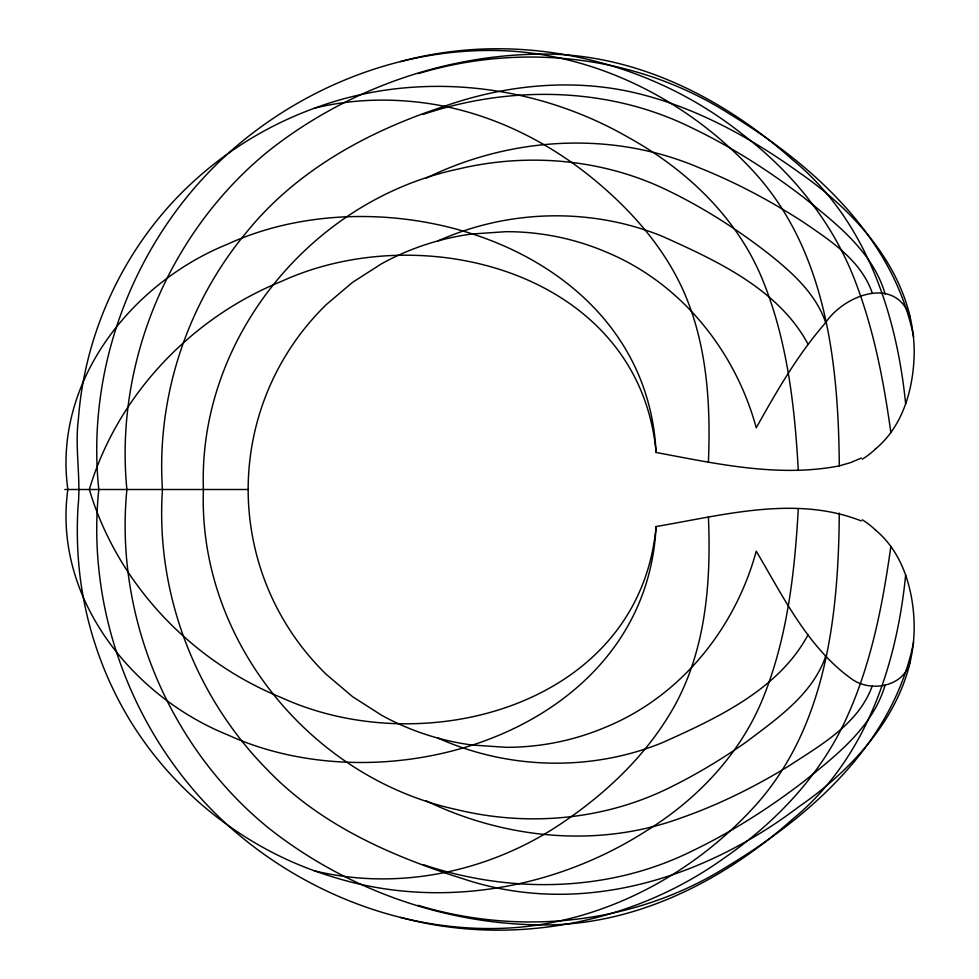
<?xml version="1.0" encoding="UTF-8"?>
<svg xmlns="http://www.w3.org/2000/svg" width="979" height="979" viewBox="0 0 979 979"><rect width="100%" height="100%" fill="white"/><g stroke="black" fill="none" stroke-linecap="round" stroke-linejoin="round"><path stroke-width="1.47" d="M839.297 513.118C838.514 615.705 826.264 728.278 753.806 807.271C692.055 874.504 605.634 920.823 513.975 927.7C410.336 934.982 305.754 894.953 228.805 826.141C135.848 742.559 85.65 613.98 98.806 489.5C85.65 365.02 135.848 236.441 228.805 152.859C305.754 84.047 410.336 44.018 513.975 51.3C605.634 58.177 692.055 104.496 753.806 171.729C826.264 250.722 838.514 363.295 839.297 465.882C778.329 477.715 716.139 463.679 656.126 452.482L655.979 451.343C638.932 273.545 424.494 216.065 281.854 281.206C191.199 317.771 117.309 395.406 89.334 489.5C117.309 583.594 191.199 661.229 281.854 697.794C424.494 762.935 638.932 705.455 655.979 527.657L656.126 526.518C723.004 515.284 795.548 494.958 861.3 520.938M708.404 462.259C710.815 404.229 707.181 344.167 683.232 290.433C665.169 250.453 636.374 216.261 603.492 187.589C550.639 141.074 484.324 108.51 413.774 101.718C380.709 98.353 347.031 100.188 314.724 108.131C272.015 123.574 232.292 147.095 198.296 177.223C128.861 238.13 85.295 326.79 78.418 418.804C74.575 448.309 81.147 477.874 77.99 507.257C76.607 530.728 77.341 554.298 80.205 577.622C86.066 623.378 100.568 667.996 122.987 708.331C167.556 788.462 243.955 850.029 331.734 876.548C436.695 909.993 554.273 889.948 646.287 830.902C696.35 799.953 739.023 755.543 761.919 700.793C787.104 640.009 794.679 573.78 798.289 508.603M875.52 448.933C903.348 425.767 913.627 388.002 914.19 353.04C914.545 277.143 858.754 213.752 799.451 172.708C747.369 135.273 689.338 103.909 626.046 90.839C565.128 78.663 501.468 86.03 443.218 106.687C368.753 131.076 297.224 169.844 247.112 231.533C187.491 302.695 156.187 396.764 162.465 489.5C155.355 592.258 194.894 696.424 267.181 769.58C320.133 825.04 391.612 856.282 463.532 878.922C580.571 917.972 704.427 878.493 799.451 806.292C860.235 764.428 917.592 698.1 914.019 620.123C912.452 587.045 901.83 551.875 875.52 530.067M656.126 526.518L655.954 528.807C644.219 730.701 390.107 809.462 227.471 734.776C131.357 695.934 52.756 597.006 67.857 489.5C52.756 381.994 131.357 283.066 227.471 244.224C390.107 169.538 644.219 248.299 655.954 450.193L656.126 452.482M890.853 546.429C882.654 605.169 871.163 664.276 846.321 718.525C820.145 775.87 775.295 822.801 723.799 858.314C631.516 924.47 510.34 946.877 400.619 917.433M905.648 575.162C896.556 665.928 865.485 759.423 792.745 819.08C726.675 878.077 642.958 921.973 552.988 924.837C450.903 926.929 348.034 891.074 268.185 827.708C169.281 747.197 114.372 616.501 126.891 489.5C114.372 362.499 169.281 231.803 268.185 151.292C348.034 87.926 450.903 52.071 552.988 54.163C642.958 57.027 726.675 100.923 792.745 159.92C865.485 219.577 896.556 313.072 905.648 403.837M825.542 656.187L824.918 658.573C810.759 695.677 776.763 718.88 746.328 741.947C721.817 759.178 696.106 774.658 669.195 787.85C603.81 820.121 527.595 826.839 456.997 809.657C310.918 778.342 197.942 640.033 203.412 489.5C197.942 338.967 310.918 200.658 456.997 169.343C527.595 152.161 603.81 158.879 669.195 191.15C705.002 208.662 738.692 230.273 770.032 254.883C792.427 272.896 814.65 292.794 824.918 320.427L825.542 322.813C797.799 354.471 776.714 391.221 756.241 427.811C735.278 350.678 680.98 283.041 606.454 252.154A253.83 253.83 0 0 0 506.106 231.68L471.841 234.005A258.321 258.321 0 0 0 381.467 263.816L352.55 282.344L326.35 304.555A258.419 258.419 0 0 0 268.527 389.104A259.166 259.166 0 0 0 248.152 489.5A259.166 259.166 0 0 0 268.527 589.896A258.419 258.419 0 0 0 326.35 674.445L352.55 696.656L381.467 715.184A258.321 258.321 0 0 0 471.841 744.995L506.106 747.32A253.83 253.83 0 0 0 606.454 726.846C680.98 695.959 735.278 628.322 756.241 551.189C783.371 596.823 807.969 648 852.366 679.475C871.224 692.373 903.641 686.707 909.883 662.416M913.627 642.187C893.386 742.315 812.582 814.577 729 865.399C637.5 923.686 521.562 936.756 418.241 905.367M872.203 686.12C858.13 724.705 819.619 745.704 787.14 767.071C753.451 787.446 717.986 805.068 680.772 818.028C598.145 848.365 504.65 838.942 426.195 800.846M885.126 685.043C872.815 727.177 836.519 755.188 803.735 781.523C768.76 808.336 731.423 832.162 691.663 851.228C608.595 892.383 510.145 893.888 423.099 864.592M808.128 634.673C778.648 689.84 716.616 718.329 661.963 742.841C590.667 771.697 508.26 769.592 438.188 738.154M825.542 322.813C843.739 295.401 895.198 275.185 909.883 316.584M861.3 458.062L850.482 462.626L839.297 465.882M426.195 178.154C510.683 136.558 612.487 130.452 699.581 167.911C735.939 182.437 770.62 200.94 803.465 222.209C830.51 240.699 860.982 260.402 872.203 292.88M438.188 240.846C508.26 209.408 590.667 207.303 661.963 236.159C716.616 260.671 778.648 289.16 808.128 344.327M314.712 108.131C416.993 70.096 534.448 83.215 628.445 137.464C685.887 169.232 736.428 216.775 761.919 278.207C787.104 338.991 794.679 405.22 798.289 470.397M423.099 114.408C510.145 85.112 608.595 86.617 691.663 127.772C731.423 146.838 768.76 170.664 803.735 197.477C836.519 223.812 872.815 251.823 885.126 293.957M418.241 73.633C521.562 42.244 637.5 55.313 729 113.601C812.582 164.423 893.386 236.685 913.627 336.813M400.619 61.567C518.001 29.676 647.719 58.654 742.474 134.294C792.721 172.451 833.643 223.408 855.817 282.784C874.112 330.902 883.829 381.737 890.853 432.571M64.81 489.5L248.152 489.5M314.724 870.869C397.07 890.951 486.428 872.338 557.002 826.386C604.606 795.156 647.633 754.882 675.277 704.623C706.263 647.437 711.133 580.559 708.404 516.741M875.507 448.92A2857.921 463.153 48.7 0 1 862.279 459.188M862.279 519.812A2857.921 463.153 -48.7 0 1 875.507 530.08"/></g></svg>
